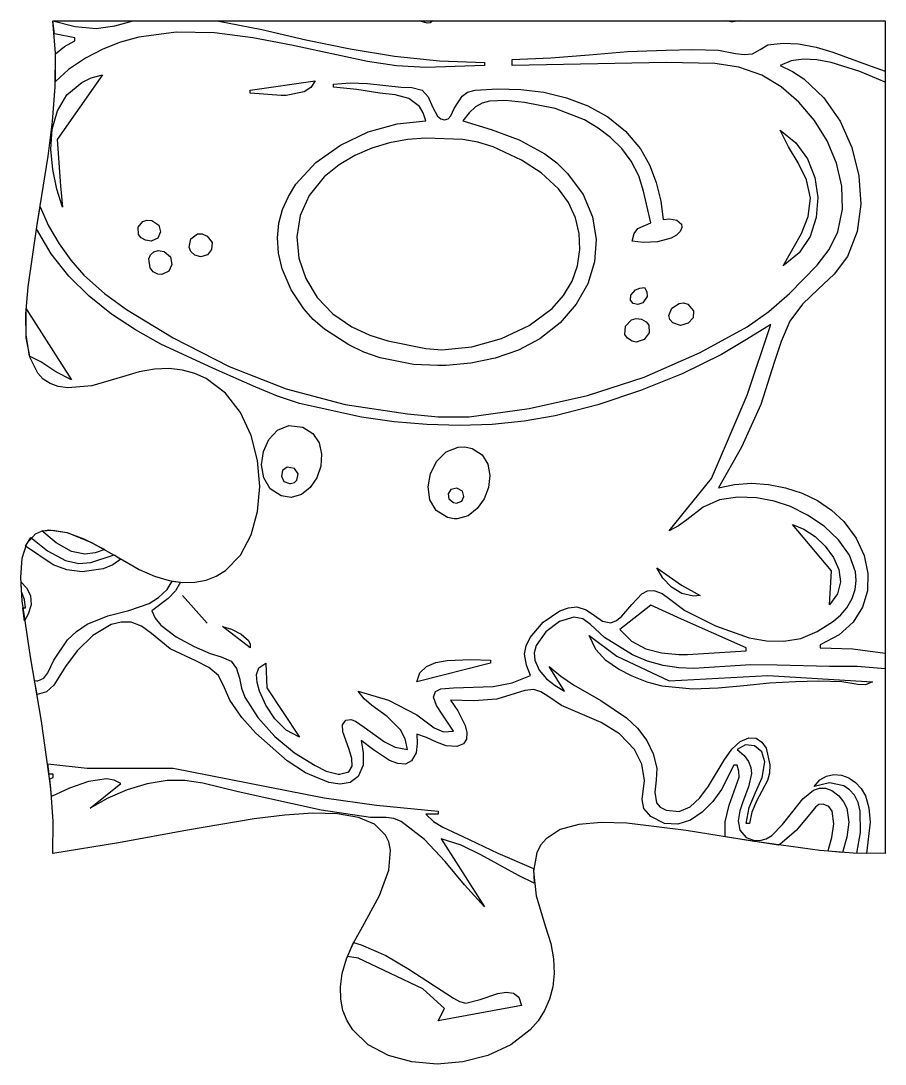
# Model space of a CAD drawing. Extents: x -47 to 700, y -217 to 268.
# Drawn here: x 227.2 to 299.9, y 177.4 to 265.1 of the extents above; entities that cross this region are included whole.
import ezdxf

# ---------------------------------------------------------------- set-up
doc = ezdxf.new("R2010")
doc.units = 0

msp = doc.modelspace()

# ---------------------------------------------------------------- linework, layer by layer
at = {"layer": 'Layer 1'}
for p, q in [((230.137828, 262.384121), (229.90674, 265.09)), ((229.90674, 265.09), (299.90394, 265.08999)), ((230.03351, 264.01039), (229.90794, 265.08423)), ((229.90794, 265.08423), (231.775117, 264.628811)), ((235.106589, 264.681166), (236.67187, 265.09042)), ((236.67187, 265.09042), (243.7257, 265.09042)), ((243.7257, 265.09042), (247.469401, 264.364653)), ((261.38045, 264.88889), (260.71951, 265.09042)), ((260.71951, 265.09042), (261.85226, 265.09042)), ((261.649227, 264.92046), (261.38045, 264.88889)), ((261.85226, 265.09042), (261.649227, 264.92046)), ((286.93286, 265.00636), (286.60575, 265.09056)), ((286.60575, 265.09056), (287.62792, 265.09056)), ((287.12095, 264.99636), (286.93286, 265.00636)), ((287.62792, 265.09056), (287.12095, 264.99646)), ((287.12095, 264.99646), (287.12095, 264.99636)), ((299.90394, 265.08999), (299.90694, 195.08999)), ((231.775117, 264.628811), (233.55888, 264.44499)), ((233.55888, 264.44499), (235.106589, 264.681166)), ((240.276461, 264.13892), (237.138842, 263.730045)), ((243.487854, 264.077399), (240.276461, 264.13892)), ((246.73744, 263.673155), (243.487854, 264.077399)), ((247.469401, 264.364653), (251.17744, 263.49466)), ((261.38045, 264.88889), (261.38045, 264.88889)), ((231.74555, 263.66777), (230.03351, 264.01039)), ((230.879039, 262.935899), (231.74555, 263.40888)), ((231.74555, 263.40888), (231.74555, 263.66777)), ((235.608817, 263.309312), (234.110578, 262.723103)), ((237.138842, 263.730045), (235.608817, 263.309312)), ((249.989639, 263.053863), (246.73744, 263.673155)), ((251.17744, 263.49466), (254.898397, 262.734633)), ((290.04242, 263.06304), (291.325633, 263.224458)), ((291.325633, 263.224458), (292.63346, 263.14934)), ((230.109384, 259.550625), (230.137828, 262.384121)), ((230.12655, 259.99306), (230.13945, 262.31282)), ((230.13945, 262.31282), (230.879039, 262.935899)), ((234.110578, 262.723103), (232.648573, 261.955459)), ((256.35955, 261.68082), (249.989639, 263.053863)), ((254.898397, 262.734633), (258.646617, 262.133103)), ((275.014608, 262.242415), (278.24651, 262.509581)), ((278.24651, 262.509581), (281.49201, 262.63102)), ((281.49201, 262.63102), (283.697384, 262.683453)), ((283.697384, 262.683453), (285.89693, 262.63102)), ((285.89693, 262.63102), (287.317354, 262.360155)), ((287.317354, 262.360155), (288.050246, 262.265181)), ((288.050246, 262.265181), (288.74689, 262.32872)), ((288.74689, 262.32872), (289.398701, 262.682114)), ((289.398701, 262.682114), (290.04242, 263.06304)), ((292.63346, 263.14934), (294.10015, 262.886555)), ((294.10015, 262.886555), (295.519919, 262.450441)), ((295.519919, 262.450441), (298.33338, 261.42179)), ((232.648573, 261.955459), (231.22725, 260.99042)), ((258.813746, 261.322545), (256.35955, 261.68082)), ((258.646617, 262.133103), (262.417124, 261.737444)), ((262.417124, 261.737444), (266.20494, 261.59503)), ((266.20494, 261.59503), (266.20494, 261.33562)), ((268.53731, 261.85381), (271.782731, 261.975249)), ((268.53731, 261.33549), (268.53731, 261.85381)), ((281.49201, 261.59491), (268.53731, 261.33549)), ((271.782731, 261.975249), (275.014608, 262.242415)), ((285.584026, 261.499797), (281.49201, 261.59491)), ((287.590954, 261.184147), (285.584026, 261.499797)), ((291.989382, 261.725468), (291.07903, 261.33601)), ((293.034244, 261.872544), (291.989382, 261.725468)), ((294.173896, 261.817628), (293.034244, 261.872544)), ((295.368619, 261.60111), (294.173896, 261.817628)), ((297.764395, 260.844824), (295.368619, 261.60111)), ((298.33338, 261.42179), (299.90381, 260.86834)), ((231.22725, 260.99042), (230.12654, 259.99306)), ((234.07772, 260.55888), (230.27743, 255.11787)), ((233.141602, 260.289587), (234.07772, 260.55888)), ((261.275232, 261.172873), (258.813746, 261.322545)), ((266.20494, 261.33562), (261.275232, 261.172873)), ((289.5241, 260.51487), (287.590954, 261.184147)), ((291.07903, 261.33601), (292.110515, 260.843451)), ((292.110515, 260.843451), (293.070621, 260.21662)), ((299.90381, 259.9268), (297.764395, 260.844824)), ((299.90381, 260.86834), (299.90381, 259.9268)), ((230.12654, 259.99306), (230.12655, 259.99306)), ((231.094474, 258.875996), (232.337376, 259.912007)), ((232.337376, 259.912007), (233.141602, 260.289587)), ((246.51419, 259.26339), (251.9552, 260.04061)), ((251.9552, 260.04061), (251.59717, 259.492952)), ((253.50975, 259.78173), (254.922951, 259.890195)), ((253.50975, 259.52283), (253.50975, 259.78173)), ((254.922951, 259.890195), (256.361675, 259.829651)), ((256.361675, 259.829651), (259.21018, 259.52283)), ((291.152212, 259.54627), (289.5241, 260.51487)), ((293.070621, 260.21662), (294.7604, 258.616787)), ((229.880867, 256.640723), (230.109384, 259.550625)), ((230.288767, 257.538874), (231.094474, 258.875996)), ((246.51419, 259.00398), (246.51419, 259.26339)), ((249.11455, 258.81794), (246.51419, 259.00398)), ((249.53106, 258.82879), (249.11455, 258.81789)), ((249.11455, 258.81789), (249.11455, 258.81794)), ((251.037145, 259.130241), (249.53106, 258.82879)), ((251.59717, 259.492952), (251.037145, 259.130241)), ((255.4594, 259.311355), (253.50975, 259.52283)), ((257.39633, 259.00451), (255.4594, 259.311355)), ((258.696967, 258.860529), (257.39633, 259.00451)), ((259.845957, 258.556744), (258.696967, 258.860529)), ((259.21018, 259.52283), (260.111426, 259.490178)), ((260.111426, 259.490178), (260.98061, 259.26341)), ((260.98061, 259.26341), (261.459342, 258.691332)), ((264.328276, 258.751601), (264.789987, 259.088808)), ((264.789987, 259.088808), (265.42841, 259.26341)), ((265.42841, 259.26341), (267.314184, 259.386077)), ((267.314184, 259.386077), (269.252775, 259.332777)), ((269.252775, 259.332777), (271.196681, 259.086063)), ((271.196681, 259.086063), (273.098406, 258.62849)), ((292.649732, 258.263296), (291.152212, 259.54627)), ((260.741782, 257.893805), (259.845957, 258.556744)), ((261.459342, 258.691332), (261.847055, 257.850588)), ((263.65796, 257.70898), (264.328276, 258.751601)), ((266.022599, 258.171836), (265.452342, 257.857282)), ((266.629519, 258.343178), (266.022599, 258.171836)), ((267.983364, 258.382399), (266.629519, 258.343178)), ((269.57391, 258.2273), (267.983364, 258.382399)), ((272.144582, 257.736039), (269.57391, 258.2273)), ((273.098406, 258.62849), (274.91045, 257.942614)), ((274.91045, 257.942614), (276.585315, 257.010988)), ((293.9635, 256.726324), (292.649732, 258.263296)), ((294.7604, 258.616787), (296.115777, 256.649795)), ((229.860006, 255.988665), (230.288767, 257.538874)), ((261.063032, 257.365355), (260.741782, 257.893805)), ((261.28292, 256.67236), (261.063032, 257.365355)), ((261.847055, 257.850588), (262.265728, 257.090194)), ((262.265728, 257.090194), (262.524793, 256.849197)), ((263.148796, 256.859667), (263.36615, 257.106313)), ((263.36615, 257.106313), (263.65796, 257.70898)), ((264.911243, 257.367971), (264.3918, 256.67236)), ((265.452342, 257.857282), (264.911243, 257.367971)), ((274.617525, 256.75589), (272.144582, 257.736039)), ((229.511734, 253.705625), (229.880867, 256.640723)), ((256.4296, 255.747051), (258.872621, 256.434865)), ((258.872621, 256.434865), (261.28292, 256.67236)), ((262.524793, 256.849197), (262.83734, 256.75917)), ((262.83734, 256.75917), (263.148796, 256.859667)), ((264.3918, 256.67236), (266.781837, 255.957064)), ((275.761573, 256.080542), (274.617525, 256.75589)), ((276.585315, 257.010988), (278.075501, 255.816169)), ((295.040355, 254.99573), (293.9635, 256.726324)), ((296.115777, 256.649795), (297.104165, 254.428929)), ((229.747943, 254.313396), (229.860006, 255.988665)), ((254.098631, 254.645926), (256.4296, 255.747051)), ((266.781837, 255.957064), (269.118801, 255.086973)), ((276.814258, 255.280644), (275.761573, 256.080542)), ((277.753271, 254.355418), (276.814258, 255.280644)), ((278.075501, 255.816169), (279.33351, 254.34071)), ((291.778339, 254.504663), (291.07893, 255.89512)), ((291.07893, 255.89512), (292.400134, 254.842978)), ((230.27743, 255.11787), (230.53685, 251.23128)), ((252.024487, 253.168495), (254.098631, 254.645926)), ((258.21008, 254.82718), (256.730624, 254.389187)), ((259.733543, 255.104497), (258.21008, 254.82718)), ((261.283388, 255.235689), (259.733543, 255.104497)), ((264.39173, 255.1179), (261.283388, 255.235689)), ((265.662404, 254.885656), (264.39173, 255.1179)), ((266.937106, 254.493909), (265.662404, 254.885656)), ((269.31494, 253.39087), (266.937106, 254.493909)), ((269.118801, 255.086973), (271.294585, 253.908477)), ((292.590336, 253.14604), (291.778339, 254.504663)), ((292.400134, 254.842978), (293.37634, 253.479782)), ((295.827136, 253.131891), (295.040355, 254.99573)), ((297.104165, 254.428929), (297.692976, 252.067472)), ((228.589456, 247.964687), (229.511734, 253.705625)), ((229.892328, 252.601091), (229.747943, 254.313396)), ((255.312797, 253.775966), (253.974225, 252.972968)), ((256.730624, 254.389187), (255.312797, 253.775966)), ((271.294585, 253.908477), (272.28825, 253.155575)), ((278.5563, 253.30409), (277.753271, 254.355418)), ((279.33351, 254.34071), (280.091567, 252.993136)), ((250.351941, 251.351766), (252.024487, 253.168495)), ((253.974225, 252.972968), (252.73253, 251.96564)), ((270.96691, 252.310738), (269.31494, 253.39087)), ((272.28825, 253.155575), (273.20108, 252.26797)), ((279.196534, 252.049128), (278.5563, 253.30409)), ((280.091567, 252.993136), (280.654106, 251.4878)), ((293.283543, 251.736979), (292.590336, 253.14604)), ((293.37634, 253.479782), (293.995926, 251.907788)), ((296.270683, 251.195184), (295.827136, 253.131891)), ((230.232913, 250.939778), (229.892328, 252.601091)), ((252.73253, 251.96564), (251.456364, 250.414462)), ((272.42379, 250.97241), (270.96691, 252.310738)), ((273.20108, 252.26797), (274.500299, 250.4824)), ((279.585915, 250.773313), (279.196534, 252.049128)), ((293.995926, 251.907788), (294.247271, 250.229252)), ((297.692976, 252.067472), (297.84962, 249.678711)), ((230.70945, 249.41748), (230.232913, 250.939778)), ((230.53685, 251.23128), (230.70945, 249.41748)), ((249.711509, 250.32773), (250.351941, 251.351766)), ((273.279476, 249.80891), (272.42379, 250.97241)), ((280.654106, 251.4878), (281.031255, 249.919089)), ((293.62658, 250.19521), (293.283543, 251.736979)), ((296.317834, 249.245985), (296.270683, 251.195184)), ((249.225766, 249.232746), (249.711509, 250.32773)), ((251.456364, 250.414462), (250.697288, 248.711335)), ((274.500299, 250.4824), (275.295907, 248.61258)), ((280.19703, 248.12249), (279.585915, 250.773313)), ((293.44474, 248.648138), (293.62658, 250.19521)), ((294.247271, 250.229252), (294.118755, 248.546432)), ((228.53041, 247.59892), (228.83944, 249.46443)), ((228.83944, 249.46443), (229.55346, 247.865607)), ((248.912809, 248.071442), (249.225766, 249.232746)), ((273.863977, 248.542735), (273.279476, 249.80891)), ((281.031255, 249.919089), (281.23314, 248.38139)), ((295.91543, 247.34467), (296.317834, 249.245985)), ((297.84962, 249.678711), (297.541511, 247.375928)), ((237.478993, 248.22159), (237.81612, 248.325371)), ((237.81612, 248.325371), (238.2232, 248.29453)), ((238.2232, 248.29453), (238.815948, 247.913914)), ((250.697288, 248.711335), (250.420713, 246.928658)), ((274.181398, 247.21176), (273.863977, 248.542735)), ((275.295907, 248.61258), (275.612471, 246.707419)), ((281.23314, 248.38139), (281.767002, 248.445186)), ((281.767002, 248.445186), (282.378351, 248.332965)), ((282.378351, 248.332965), (282.77341, 247.996651)), ((292.861349, 247.207329), (293.44474, 248.648138)), ((294.118755, 248.546432), (293.598757, 246.961582)), ((227.818218, 242.7375), (228.589456, 247.964687)), ((229.759665, 245.499023), (228.53041, 247.59892)), ((229.55346, 247.865607), (230.423804, 246.353611)), ((237.070285, 247.74459), (237.478993, 248.22159)), ((237.108457, 247.13238), (237.070285, 247.74459)), ((238.815948, 247.913914), (238.96899, 247.343816)), ((248.790735, 246.848442), (248.912809, 248.071442)), ((278.79788, 247.206256), (279.105094, 247.621968)), ((279.105094, 247.621968), (280.19703, 248.12249)), ((282.6584, 247.38817), (282.352199, 247.064216)), ((282.798025, 247.729436), (282.6584, 247.38817)), ((282.77341, 247.996651), (282.798025, 247.729436)), ((297.541511, 247.375928), (296.73606, 245.27241)), ((237.32993, 246.859587), (237.108457, 247.13238)), ((237.70489, 246.65381), (237.32993, 246.859587)), ((238.16274, 246.57631), (237.70489, 246.65381)), ((238.734012, 246.819516), (238.1627, 246.57629)), ((238.1627, 246.57629), (238.16274, 246.57631)), ((238.96899, 247.343816), (238.734012, 246.819516)), ((241.358457, 246.050146), (241.501872, 246.760884)), ((241.501872, 246.760884), (242.078694, 247.19136)), ((242.078694, 247.19136), (242.466532, 247.194452)), ((242.466532, 247.194452), (242.887, 246.99902)), ((242.887, 246.99902), (243.293738, 246.453214)), ((248.877639, 245.568373), (248.790735, 246.848442)), ((250.420713, 246.928658), (250.592047, 245.138833)), ((274.235845, 245.85386), (274.181398, 247.21176)), ((275.612471, 246.707419), (275.474557, 244.815829)), ((278.6421, 246.56754), (278.79788, 247.206256)), ((279.570369, 246.448372), (278.6421, 246.56754)), ((280.768656, 246.515994), (279.570369, 246.448372)), ((281.90774, 246.814546), (280.768656, 246.515994)), ((282.352199, 247.064216), (281.90774, 246.814546)), ((291.33783, 244.49478), (292.861349, 247.207329)), ((293.598757, 246.961582), (292.675656, 245.576959)), ((295.189483, 245.866926), (295.91543, 247.34467)), ((230.423804, 246.353611), (231.422838, 244.960162)), ((238.129936, 245.424317), (238.39482, 245.679354)), ((238.39482, 245.679354), (238.773475, 245.78995)), ((238.773475, 245.78995), (239.25936, 245.70405)), ((239.25936, 245.70405), (239.805865, 245.242994)), ((241.512377, 245.696727), (241.358457, 246.050146)), ((241.85037, 245.4017), (241.512377, 245.696727)), ((243.262079, 245.877108), (242.905938, 245.426068)), ((243.293738, 246.453214), (243.262079, 245.877108)), ((274.031424, 244.50691), (274.235845, 245.85386)), ((294.186335, 244.541995), (295.189483, 245.866926)), ((231.246163, 243.61826), (229.759665, 245.499023)), ((231.422838, 244.960162), (232.52293, 243.71698)), ((237.985365, 245.076894), (238.129936, 245.424317)), ((238.08333, 244.313107), (237.985365, 245.076894)), ((239.805865, 245.242994), (239.916964, 244.607171)), ((242.33923, 245.25546), (241.85037, 245.4017)), ((242.905938, 245.426068), (242.33923, 245.25546)), ((242.33923, 245.25546), (242.33923, 245.25546)), ((249.19162, 244.23586), (248.877639, 245.568373)), ((250.592047, 245.138833), (251.176703, 243.414258)), ((275.474557, 244.815829), (274.906731, 242.986718)), ((292.675656, 245.576959), (291.33783, 244.49482)), ((296.73606, 245.27241), (295.632362, 243.795323)), ((238.33895, 244.000853), (238.08333, 244.313107)), ((238.74105, 243.80443), (238.33895, 244.000853)), ((239.650428, 244.036098), (239.06403, 243.76929)), ((239.916964, 244.607171), (239.650428, 244.036098)), ((249.962964, 242.483798), (249.19162, 244.23586)), ((273.572241, 243.208785), (274.031424, 244.50691)), ((291.33783, 244.49482), (291.33783, 244.49478)), ((291.85574, 242.16256), (294.186335, 244.541995)), ((232.951291, 241.937392), (231.246163, 243.61826)), ((232.52293, 243.71698), (234.261083, 242.157564)), ((239.06403, 243.76873), (238.74105, 243.80443)), ((239.06403, 243.76929), (239.06403, 243.76873)), ((251.176703, 243.414258), (252.140088, 241.827334)), ((272.862401, 241.99736), (273.572241, 243.208785)), ((274.906731, 242.986718), (273.933559, 241.268998)), ((295.632362, 243.795323), (294.28588, 242.534363)), ((227.637884, 240.44459), (227.818218, 242.7375)), ((234.261083, 242.157564), (236.103791, 240.823549)), ((251.00547, 240.86759), (249.962964, 242.483798)), ((278.521779, 242.018319), (278.9014, 242.46545)), ((278.9014, 242.46545), (279.275481, 242.620668)), ((279.275481, 242.620668), (279.67861, 242.68146)), ((279.67861, 242.68146), (279.87102, 242.315808)), ((279.87102, 242.315808), (279.89462, 241.90424)), ((290.133969, 240.646202), (291.85574, 242.16256)), ((294.28588, 242.534363), (292.955388, 241.282173)), ((234.836435, 240.437176), (232.951291, 241.937392)), ((252.140088, 241.827334), (253.447614, 240.450461)), ((271.90601, 240.91051), (272.862401, 241.99736)), ((273.933559, 241.268998), (272.579607, 239.711579)), ((278.498004, 241.617959), (278.521779, 242.018319)), ((278.725409, 241.332062), (278.498004, 241.617959)), ((279.09933, 241.22832), (278.725409, 241.332062)), ((279.534044, 241.39015), (279.09933, 241.22883)), ((279.89462, 241.90424), (279.534044, 241.39015)), ((281.967499, 240.93985), (282.575471, 241.339689)), ((282.575471, 241.339689), (282.939956, 241.374173)), ((282.939956, 241.374173), (283.30579, 241.25622)), ((283.30579, 241.25622), (283.800468, 240.713437)), ((292.955388, 241.282173), (291.89966, 239.8314)), ((227.673686, 238.43375), (227.637884, 240.44459)), ((227.657754, 238.700176), (227.66326, 240.87227)), ((227.66326, 240.87227), (231.4868, 234.90829)), ((236.862982, 239.098372), (234.836435, 240.437176)), ((236.103791, 240.823549), (240.03668, 238.44857)), ((251.806815, 239.98434), (251.00547, 240.86759)), ((253.447614, 240.450461), (255.06469, 239.35604)), ((269.971448, 239.478248), (271.90601, 240.91051)), ((279.09933, 241.22883), (279.09933, 241.22832)), ((281.715767, 240.309589), (281.967499, 240.93985)), ((283.800468, 240.713437), (283.753546, 240.131906)), ((288.296979, 239.363871), (290.133969, 240.646202)), ((252.755419, 239.181483), (251.806815, 239.98434)), ((267.649982, 238.373913), (269.971448, 239.478248)), ((272.579607, 239.711579), (270.86944, 238.36337)), ((278.063499, 239.432674), (278.583828, 239.961583)), ((278.583828, 239.961583), (278.972836, 240.062879)), ((278.972836, 240.062879), (279.41972, 240.00408)), ((279.41972, 240.00408), (279.815635, 239.797611)), ((279.815635, 239.797611), (280.037612, 239.516874)), ((280.037612, 239.516874), (280.048135, 238.861397)), ((281.796583, 239.987076), (281.715767, 240.309589)), ((282.05417, 239.70179), (281.796583, 239.987076)), ((282.69084, 239.48682), (282.05417, 239.70179)), ((283.329009, 239.670182), (282.69084, 239.48682)), ((282.69084, 239.48682), (282.69084, 239.48682)), ((283.753546, 240.131906), (283.329009, 239.670182)), ((290.30184, 239.57149), (288.243047, 238.292025)), ((288.3154, 233.61268), (290.30184, 239.57149)), ((291.89966, 239.8314), (291.165327, 238.135467)), ((227.94852, 236.88956), (227.657754, 238.700176)), ((238.992319, 237.901739), (236.862982, 239.098372)), ((254.80524, 237.84504), (252.755419, 239.181483)), ((255.06469, 239.35604), (256.578984, 238.667371)), ((256.578984, 238.667371), (258.092486, 238.175194)), ((278.02685, 238.725285), (278.063499, 239.432674)), ((278.242443, 238.40089), (278.02685, 238.725285)), ((280.048135, 238.861397), (279.628053, 238.29525)), ((284.34197, 237.19645), (288.296979, 239.363871)), ((227.98508, 236.756191), (227.673686, 238.43375)), ((243.40491, 235.85802), (238.992319, 237.901739)), ((240.03668, 238.44857), (244.731699, 236.01574)), ((256.063215, 237.237828), (254.80524, 237.84504)), ((258.092486, 238.175194), (261.28292, 237.54271)), ((265.13871, 237.669323), (267.649982, 238.373913)), ((270.86944, 238.36337), (269.075947, 237.40606)), ((278.642, 238.14735), (278.242443, 238.40089)), ((278.95413, 238.07605), (278.642, 238.14735)), ((279.628053, 238.29525), (278.95413, 238.07603)), ((278.95413, 238.07603), (278.95413, 238.07605)), ((288.243047, 238.292025), (286.15637, 237.02384)), ((291.165327, 238.135467), (290.57917, 236.366039)), ((228.89575, 236.41983), (227.94852, 236.88956)), ((257.441921, 236.756044), (256.063215, 237.237828)), ((261.28292, 237.54271), (262.63477, 237.43626)), ((262.63473, 237.4363), (265.13871, 237.669323)), ((262.63477, 237.43626), (262.63473, 237.4363)), ((269.075947, 237.40606), (267.119682, 236.72731)), ((279.651422, 235.138542), (284.34197, 237.19645)), ((286.15637, 237.02384), (282.83851, 235.419998)), ((228.631527, 235.463125), (227.98508, 236.756191)), ((230.165576, 235.59089), (228.89575, 236.41983)), ((244.731699, 236.01574), (249.527678, 234.152591)), ((260.24625, 236.2038), (257.441921, 236.756044)), ((262.2823, 236.1077), (260.24625, 236.2038)), ((262.28237, 236.10771), (262.2823, 236.1077)), ((262.97535, 236.12061), (262.28237, 236.10771)), ((265.064775, 236.3059), (262.97535, 236.12061)), ((267.119682, 236.72731), (265.064775, 236.3059)), ((290.57917, 236.366039), (289.43832, 232.83545)), ((229.098976, 234.97678), (228.631527, 235.463125)), ((231.4868, 234.90829), (230.165576, 235.59089)), ((235.757, 235.16), (233.175762, 234.402988)), ((237.155633, 235.588883), (235.757, 235.16)), ((238.464031, 235.818057), (237.155633, 235.588883)), ((239.682195, 235.86162), (238.464031, 235.818057)), ((240.810125, 235.733672), (239.682195, 235.86162)), ((241.84782, 235.448312), (240.810125, 235.733672)), ((242.795281, 235.019639), (241.84782, 235.448312)), ((246.980541, 234.278991), (243.40491, 235.85802)), ((274.865301, 233.584308), (279.651422, 235.138542)), ((282.83851, 235.419998), (279.339481, 234.005836)), ((229.672484, 234.605762), (229.098976, 234.97678)), ((230.359485, 234.356472), (229.672484, 234.605762)), ((231.16741, 234.235312), (230.359485, 234.356472)), ((233.175762, 234.402988), (231.16741, 234.235312)), ((244.4195, 233.78875), (242.795281, 235.019639)), ((248.791389, 233.537681), (246.980541, 234.278991)), ((245.682781, 232.153799), (244.4195, 233.78875)), ((250.65977, 232.92176), (248.791389, 233.537681)), ((249.527678, 234.152591), (254.500982, 232.839726)), ((269.959415, 232.486744), (274.865301, 233.584308)), ((279.339481, 234.005836), (275.751047, 232.816001)), ((285.29285, 226.61673), (288.3154, 233.61268)), ((255.876518, 231.764667), (250.65977, 232.92176)), ((254.500982, 232.839726), (259.72798, 232.05775)), ((264.90957, 231.79885), (269.959415, 232.486744)), ((275.751047, 232.816001), (272.16497, 231.88514)), ((289.43832, 232.83545), (287.836386, 229.249373)), ((246.585125, 230.227578), (245.682781, 232.153799)), ((258.599049, 231.379619), (255.876518, 231.764667)), ((259.72798, 232.05775), (262.30568, 231.802533)), ((262.30568, 231.802533), (264.90957, 231.79885)), ((272.16497, 231.88514), (269.557041, 231.418622)), ((248.806301, 230.666554), (249.762432, 231.061375)), ((249.762432, 231.061375), (250.9192, 230.9354)), ((250.9192, 230.9354), (251.785089, 230.406413)), ((261.358074, 231.140097), (258.599049, 231.379619)), ((264.123886, 231.058495), (261.358074, 231.140097)), ((266.866777, 231.147205), (264.123886, 231.058495)), ((269.557041, 231.418622), (266.866777, 231.147205)), ((247.126531, 228.122881), (246.585125, 230.227578)), ((247.626125, 228.870831), (248.083351, 229.890014)), ((248.083351, 229.890014), (248.806301, 230.666554)), ((251.785089, 230.406413), (252.305067, 229.615481)), ((252.305067, 229.615481), (252.510851, 228.663503)), ((262.979322, 228.855806), (263.984565, 229.25334)), ((263.984565, 229.25334), (264.557239, 229.262525)), ((264.557239, 229.262525), (265.16955, 229.12157)), ((265.16955, 229.12157), (266.012838, 228.596272)), ((287.836386, 229.249373), (285.89693, 225.84001)), ((247.307, 225.9525), (247.126531, 228.122881)), ((247.467169, 227.748081), (247.626125, 228.870831)), ((252.510851, 228.663503), (252.434152, 227.651383)), ((262.196222, 228.071481), (262.979322, 228.855806)), ((266.012838, 228.596272), (266.501435, 227.813075)), ((247.639026, 226.66084), (247.467169, 227.748081)), ((249.207943, 227.270502), (249.128106, 226.8011)), ((249.6237, 227.5665), (249.207943, 227.270502)), ((250.23431, 227.465201), (249.6237, 227.5665)), ((250.525174, 227.006637), (250.23431, 227.465201)), ((252.434152, 227.651383), (252.106687, 226.68002)), ((261.677662, 227.042876), (262.196222, 228.071481)), ((266.501435, 227.813075), (266.669905, 226.870762)), ((248.174242, 225.748184), (247.639026, 226.66084)), ((249.128106, 226.8011), (249.341799, 226.367908)), ((249.341799, 226.367908), (249.80663, 226.18054)), ((250.216989, 226.287383), (250.430025, 226.482678)), ((250.430025, 226.482678), (250.525174, 227.006637)), ((252.106687, 226.68002), (251.560169, 225.850316)), ((261.466044, 225.912502), (261.677662, 227.042876)), ((266.669905, 226.870762), (266.55281, 225.86812)), ((281.75146, 222.21234), (285.29285, 226.61673)), ((247.126531, 223.829229), (247.307, 225.9525)), ((249.10536, 225.14919), (248.174242, 225.748184)), ((249.8066, 226.18119), (249.8826, 226.18519)), ((249.8066, 226.18066), (249.8066, 226.18119)), ((249.80663, 226.18054), (249.8066, 226.18066)), ((249.8826, 226.18519), (250.216989, 226.287383)), ((251.560169, 225.850316), (250.826312, 225.263172)), ((261.603764, 224.82287), (261.466044, 225.912502)), ((263.38664, 225.700154), (263.159099, 225.332355)), ((263.87163, 225.79722), (263.38664, 225.700154)), ((264.347141, 225.534962), (263.87163, 225.79722)), ((264.477854, 225.108647), (264.347141, 225.534962)), ((266.55281, 225.86812), (266.184712, 224.903932)), ((285.89693, 225.84001), (287.244173, 226.120503)), ((287.244173, 226.120503), (288.657597, 226.211054)), ((288.657597, 226.211054), (290.099816, 226.115672)), ((290.099816, 226.115672), (291.53344, 225.838365)), ((291.53344, 225.838365), (292.921082, 225.383141)), ((249.93683, 225.01949), (249.10536, 225.14919)), ((250.826312, 225.263172), (249.93683, 225.01949)), ((249.93683, 225.01949), (249.93683, 225.01949)), ((262.133223, 223.916493), (261.603764, 224.82287)), ((263.159099, 225.332355), (263.222968, 224.894551)), ((263.222968, 224.894551), (263.61221, 224.58747)), ((263.61221, 224.58747), (263.86233, 224.54507)), ((263.86463, 224.5451), (264.303705, 224.713589)), ((264.303705, 224.713589), (264.477854, 225.108647)), ((266.184712, 224.903932), (265.600175, 224.076983)), ((285.982929, 224.819264), (284.60141, 224.19827)), ((287.516431, 225.053675), (285.982929, 224.819264)), ((289.082253, 224.989961), (287.516431, 225.053675)), ((290.56073, 224.71658), (289.082253, 224.989961)), ((291.936966, 224.252276), (290.56073, 224.71658)), ((292.921082, 225.383141), (294.225353, 224.754008)), ((294.225353, 224.754008), (295.408865, 223.954975)), ((246.585125, 221.865859), (247.126531, 223.829229)), ((263.09682, 223.33588), (262.133223, 223.916493)), ((263.86233, 224.54507), (263.86263, 224.5451)), ((263.86263, 224.5451), (263.86463, 224.5451)), ((265.600175, 224.076983), (264.83376, 223.486057)), ((284.60141, 224.19827), (283.229044, 223.123754)), ((293.380355, 223.532888), (291.936966, 224.252276)), ((295.408865, 223.954975), (296.43423, 222.99005)), ((263.66423, 223.23046), (263.09682, 223.33588)), ((263.92003, 223.22993), (263.66423, 223.23046)), ((264.83376, 223.486057), (263.92003, 223.22994)), ((263.92003, 223.22994), (263.92003, 223.22993)), ((283.229044, 223.123754), (282.538192, 222.61905)), ((294.770223, 222.591896), (293.380355, 223.532888)), ((296.43423, 222.99005), (297.461537, 221.593627)), ((227.721233, 221.15624), (228.447313, 221.96625)), ((228.447313, 221.96625), (228.952059, 222.190372)), ((228.952059, 222.190372), (229.560228, 222.28501)), ((228.9862, 222.19847), (229.91171, 222.28055)), ((230.18911, 221.199945), (228.9862, 222.19847)), ((229.560228, 222.28501), (231.11368, 222.059141)), ((229.91171, 222.28055), (231.07548, 222.0698)), ((231.07548, 222.0698), (232.5095, 221.5396)), ((231.11368, 222.059141), (233.16137, 221.235264)), ((282.538192, 222.61905), (281.75146, 222.21234)), ((295.39763, 218.84467), (292.11513, 222.73074)), ((292.11513, 222.73074), (293.073277, 222.345458)), ((293.073277, 222.345458), (294.013743, 221.721792)), ((295.985897, 221.46278), (294.770223, 222.591896)), ((227.328289, 219.908359), (227.721233, 221.15624)), ((227.61781, 220.93498), (228.06171, 221.6414)), ((228.06171, 221.6414), (229.442367, 220.54338)), ((231.48682, 220.48591), (230.18911, 221.199945)), ((232.5095, 221.5396), (234.27787, 220.64353)), ((233.16137, 221.235264), (235.757, 219.76)), ((245.682781, 220.175186), (246.585125, 221.865859)), ((294.013743, 221.721792), (294.864014, 220.913678)), ((296.906705, 220.179022), (295.985897, 221.46278)), ((297.461537, 221.593627), (298.141272, 220.124133)), ((229.93188, 219.36298), (227.61781, 220.93498)), ((229.442367, 220.54338), (230.96851, 219.7087)), ((232.59373, 220.26319), (231.48682, 220.48591)), ((233.466197, 220.363383), (232.59373, 220.26319)), ((232.59373, 220.26319), (232.59373, 220.26319)), ((233.107566, 219.557326), (235.06387, 220.18722)), ((234.27787, 220.64353), (233.466197, 220.363383)), ((235.06387, 220.18722), (235.63386, 219.83582)), ((294.864014, 220.913678), (295.551579, 219.975055)), ((297.411972, 218.774102), (296.906705, 220.179022)), ((227.214778, 218.275986), (227.328289, 219.908359)), ((231.081022, 218.919495), (229.93188, 219.36298)), ((230.96851, 219.7087), (232.09276, 219.455696)), ((232.09276, 219.455696), (233.107566, 219.557326)), ((234.940713, 219.364347), (234.141124, 219.029578)), ((235.63386, 219.83582), (234.940713, 219.364347)), ((235.757, 219.76), (237.155633, 218.966019)), ((244.4195, 218.87), (245.682781, 220.175186)), ((295.551579, 219.975055), (296.003924, 218.959859)), ((298.141272, 220.124133), (298.464981, 218.632517)), ((232.37772, 218.76716), (231.081022, 218.919495)), ((234.141124, 219.029578), (232.37772, 218.76716)), ((232.37772, 218.76716), (232.37772, 218.76716)), ((237.155633, 218.966019), (238.464031, 218.395303)), ((243.652508, 218.397213), (244.4195, 218.87)), ((281.207764, 218.237443), (280.71536, 219.10357)), ((280.71536, 219.10357), (282.78811, 217.63544)), ((295.22452, 215.9942), (295.39763, 218.84467)), ((296.003924, 218.959859), (296.148538, 217.922026)), ((297.471067, 218.036669), (297.411972, 218.774102)), ((298.464981, 218.632517), (298.424211, 217.16973)), ((227.327, 216.3125), (227.214778, 218.275986)), ((227.26686, 217.0701), (227.22756, 217.89693)), ((227.22756, 217.89693), (227.69891, 217.428405)), ((238.464031, 218.395303), (239.682195, 218.033751)), ((239.51889, 217.29014), (239.93696, 217.98674)), ((239.682195, 218.033751), (240.810125, 217.867266)), ((239.93696, 217.98674), (240.65526, 217.88442)), ((240.65526, 217.88442), (240.207523, 217.165274)), ((240.810125, 217.867266), (241.84782, 217.881747)), ((241.84782, 217.881747), (242.795281, 218.063096)), ((242.795281, 218.063096), (243.652508, 218.397213)), ((281.934284, 217.48122), (281.207764, 218.237443)), ((282.78811, 217.63544), (284.34253, 216.77193)), ((296.148538, 217.922026), (295.912907, 216.915494)), ((297.381024, 217.281501), (297.471067, 218.036669)), ((227.514279, 216.440148), (227.26686, 217.0701)), ((227.69891, 217.428405), (228.03268, 216.77193)), ((228.03268, 216.77193), (228.077281, 215.976535)), ((238.797671, 216.606949), (239.51889, 217.29014)), ((240.207523, 217.165274), (239.593428, 216.527693)), ((242.88712, 214.44029), (240.81438, 216.77193)), ((240.81438, 216.77193), (242.88712, 214.44029)), ((278.601853, 216.02339), (279.452898, 216.921592)), ((279.452898, 216.921592), (279.927182, 217.172237)), ((279.927182, 217.172237), (280.45593, 217.20283)), ((280.45593, 217.20283), (281.13933, 216.930683)), ((281.13933, 216.930683), (281.795749, 216.46288)), ((282.818481, 216.939309), (281.934284, 217.48122)), ((283.78392, 216.71612), (282.818481, 216.939309)), ((284.34253, 216.77193), (283.78392, 216.71613)), ((283.78392, 216.71613), (283.78392, 216.71612)), ((295.912907, 216.915494), (295.22452, 215.9942)), ((297.12676, 216.512783), (297.381024, 217.281501)), ((298.424211, 217.16973), (298.010508, 215.78672)), ((228.013836, 211.605703), (227.327, 216.3125)), ((227.60017, 215.7353), (227.514279, 216.440148)), ((228.077281, 215.976535), (227.81616, 215.2175)), ((236.304756, 215.503129), (238.011402, 216.11504)), ((238.011402, 216.11504), (238.797671, 216.606949)), ((239.593428, 216.527693), (238.22336, 215.47578)), ((273.266758, 215.74068), (273.97883, 215.82152)), ((273.97883, 215.82152), (274.751746, 215.578513)), ((280.19695, 215.95182), (277.60591, 213.92197)), ((277.771053, 215.034716), (278.601853, 216.02339)), ((282.78802, 214.78549), (280.19695, 215.95182)), ((281.795749, 216.46288), (283.047, 215.51869)), ((295.22452, 215.9942), (295.22452, 215.9942)), ((296.69319, 215.7347), (297.12676, 216.512783)), ((227.53092, 214.64958), (227.39243, 215.7353)), ((227.39243, 215.7353), (227.60017, 215.7353)), ((227.81616, 215.2175), (227.5309, 214.64958)), ((232.78235, 214.35337), (234.521042, 215.050531)), ((234.521042, 215.050531), (236.304756, 215.503129)), ((238.22336, 215.47578), (238.515089, 214.861948)), ((271.134456, 214.541785), (272.5326, 215.480152)), ((273.71932, 214.958), (272.517992, 214.58703)), ((272.5326, 215.480152), (273.266758, 215.74068)), ((274.489575, 214.801541), (273.71932, 214.958)), ((274.751746, 215.578513), (275.45142, 215.084605)), ((275.45142, 215.084605), (276.127282, 214.624289)), ((277.322077, 214.67098), (277.771053, 215.034716)), ((283.047, 215.51869), (285.636371, 214.224985)), ((295.553862, 214.61241), (296.184443, 215.139522)), ((296.184443, 215.139522), (296.69319, 215.7347)), ((298.010508, 215.78672), (297.215417, 214.534438)), ((227.5309, 214.64958), (227.53092, 214.64958)), ((231.904968, 213.75837), (232.78235, 214.35337)), ((234.81872, 214.325199), (233.270534, 213.415791)), ((235.647695, 214.535151), (234.81872, 214.325199)), ((236.49634, 214.52607), (235.647695, 214.535151)), ((237.354671, 214.187673), (236.49634, 214.52607)), ((238.207914, 213.56856), (237.354671, 214.187673)), ((238.515089, 214.861948), (238.984644, 214.290728)), ((238.984644, 214.290728), (240.286501, 213.285645)), ((246.51429, 212.36703), (244.18265, 214.18087)), ((244.18265, 214.18087), (244.940587, 213.944602)), ((270.05727, 213.249936), (271.134456, 214.541785)), ((272.517992, 214.58703), (271.358274, 213.728391)), ((275.13754, 214.349481), (274.489575, 214.801541)), ((276.31039, 213.23046), (275.13754, 214.349481)), ((276.127282, 214.624289), (276.82876, 214.48206)), ((276.82876, 214.48206), (277.322077, 214.67098)), ((288.22901, 212.36703), (282.78802, 214.78549)), ((285.636371, 214.224985), (288.479761, 213.221654)), ((294.1879, 213.74878), (295.553862, 214.61241)), ((297.215417, 214.534438), (296.030486, 213.463831)), ((231.147038, 213.049101), (231.904968, 213.75837)), ((233.270534, 213.415791), (231.953293, 212.133028)), ((239.77779, 212.28021), (238.207914, 213.56856)), ((240.286501, 213.285645), (241.787463, 212.479559)), ((244.940587, 213.944602), (245.748497, 213.536484)), ((245.748497, 213.536484), (246.356395, 212.997099)), ((269.724307, 212.547554), (270.05727, 213.249936)), ((271.358274, 213.728391), (270.558718, 212.577636)), ((275.562176, 212.220708), (275.01488, 213.40366)), ((275.01488, 213.40366), (277.34702, 211.67612)), ((278.644886, 211.785389), (276.31039, 213.23046)), ((277.60591, 213.92197), (278.579831, 212.92777)), ((288.479761, 213.221654), (289.938846, 212.958774)), ((291.391995, 212.924363), (292.816062, 213.170379)), ((292.816062, 213.170379), (294.1879, 213.74878)), ((296.030486, 213.463831), (294.44726, 212.62585)), ((229.97581, 211.33081), (231.147038, 213.049101)), ((241.787463, 212.479559), (243.14606, 211.8915)), ((246.356395, 212.997099), (246.507217, 212.690863)), ((246.507217, 212.690863), (246.51429, 212.36703)), ((246.51429, 212.36703), (246.51429, 212.36703)), ((269.57391, 211.84812), (269.724307, 212.547554)), ((270.558718, 212.577636), (270.39355, 211.953826)), ((278.579831, 212.92777), (279.766004, 212.29218)), ((279.766004, 212.29218), (281.108872, 211.94555)), ((288.22901, 212.10813), (288.22901, 212.36703)), ((289.938846, 212.958774), (291.391995, 212.924363)), ((294.44726, 212.62585), (294.44726, 212.36695)), ((294.44726, 212.36695), (297.187905, 212.287248)), ((297.187905, 212.287248), (299.90635, 211.91323)), ((228.959188, 206.215), (228.013836, 211.605703)), ((231.953293, 212.133028), (230.96851, 210.81209)), ((241.925941, 211.274941), (239.77779, 212.28021)), ((243.14606, 211.8915), (244.063136, 211.628173)), ((244.063136, 211.628173), (244.9165, 211.24348)), ((269.73539, 210.914324), (269.57391, 211.84812)), ((270.39355, 211.953826), (270.43788, 211.33032)), ((276.422951, 211.308964), (275.562176, 212.220708)), ((277.34702, 211.67612), (281.75141, 209.60337)), ((279.908532, 211.264215), (278.644886, 211.785389)), ((281.108872, 211.94555), (282.55288, 211.81823)), ((282.55288, 211.81823), (283.29549, 211.81523)), ((283.29549, 211.81513), (288.22901, 212.10813)), ((283.29549, 211.81523), (283.29549, 211.81513)), ((299.90635, 211.91323), (299.90635, 210.59393)), ((229.489205, 210.27792), (229.97581, 211.33081)), ((230.96851, 210.81209), (229.99558, 209.243606)), ((243.019074, 210.72482), (241.925941, 211.274941)), ((243.83749, 210.03487), (243.019074, 210.72482)), ((244.9165, 211.24348), (245.352855, 210.625901)), ((245.352855, 210.625901), (245.593896, 209.822789)), ((247.024442, 210.128363), (247.228829, 210.692764)), ((247.228829, 210.692764), (247.80984, 211.0715)), ((247.80984, 211.0715), (247.89614, 208.99876)), ((266.72391, 211.0715), (260.50569, 209.51707)), ((260.775795, 210.279607), (261.34229, 210.806424)), ((261.34229, 210.806424), (262.129432, 211.138837)), ((262.129432, 211.138837), (263.06148, 211.318164)), ((263.06148, 211.318164), (265.05733, 211.382819)), ((265.05733, 211.382819), (266.72391, 211.33092)), ((266.72391, 211.33092), (266.72391, 211.0715)), ((270.09223, 210.03479), (269.73539, 210.914324)), ((270.43788, 211.33032), (270.815752, 210.482484)), ((272.94211, 208.73978), (271.64658, 210.81252)), ((271.64658, 210.81252), (272.62333, 209.989033)), ((277.48661, 210.591648), (276.422951, 211.308964)), ((278.64256, 209.99198), (277.48661, 210.591648)), ((281.23307, 210.89882), (279.908532, 211.264215)), ((282.556775, 210.70013), (281.23307, 210.89882)), ((283.826269, 210.646818), (282.556775, 210.70013)), ((286.4152, 210.81252), (283.826269, 210.646818)), ((288.622865, 210.932877), (286.4152, 210.81252)), ((290.835581, 210.919504), (288.622865, 210.932877)), ((295.22447, 210.81252), (290.835581, 210.919504)), ((297.542453, 210.81742), (295.22447, 210.81252)), ((299.90635, 210.59393), (297.542453, 210.81742)), ((228.63687, 209.60378), (229.133944, 209.82486)), ((229.133944, 209.82486), (229.489205, 210.27792)), ((244.338217, 209.019376), (243.83749, 210.03487)), ((245.593896, 209.822789), (245.776972, 208.974382)), ((247.083174, 209.452619), (247.024442, 210.128363)), ((260.50569, 209.51707), (260.775795, 210.279607)), ((268.536563, 209.44439), (270.09223, 210.03479)), ((270.815752, 210.482484), (271.411134, 209.77468)), ((271.411134, 209.77468), (272.145946, 209.197061)), ((272.62333, 209.989033), (273.70189, 209.264435)), ((279.897956, 209.4808), (278.64256, 209.99198)), ((281.75141, 209.60337), (290.04239, 210.03539)), ((290.04239, 210.03539), (298.85167, 209.51707)), ((228.57382, 208.43755), (228.36505, 209.62508)), ((228.36505, 209.62508), (228.56504, 209.59978)), ((228.56504, 209.59978), (228.56557, 209.59978)), ((228.56557, 209.59978), (228.63687, 209.60378)), ((229.99558, 209.243606), (229.382409, 208.664497)), ((244.7873, 207.96213), (244.338217, 209.019376)), ((245.776972, 208.974382), (246.03943, 208.22092)), ((247.29152, 208.73986), (247.083174, 209.452619)), ((247.89614, 208.99876), (250.65979, 204.85328)), ((262.097627, 208.714272), (262.545834, 208.940118)), ((262.545834, 208.940118), (263.61459, 208.99816)), ((263.61459, 208.99816), (266.927428, 209.135651)), ((266.927428, 209.135651), (268.536563, 209.44439)), ((269.612442, 208.787111), (268.801036, 208.544435)), ((270.35112, 208.86905), (269.612442, 208.787111)), ((270.952396, 208.6873), (270.35112, 208.86905)), ((272.145946, 209.197061), (272.94211, 208.73978)), ((273.70189, 209.264435), (275.988761, 207.940499)), ((281.161524, 209.145319), (279.897956, 209.4808)), ((283.71099, 208.89127), (281.161524, 209.145319)), ((285.855697, 208.974876), (283.71099, 208.89127)), ((283.71099, 208.89127), (283.71099, 208.89127)), ((288.016125, 209.19157), (285.855697, 208.974876)), ((290.189873, 209.414564), (288.016125, 209.19157)), ((292.37454, 209.51707), (290.189873, 209.414564)), ((294.320393, 209.563274), (292.37454, 209.51707)), ((296.26113, 209.51707), (294.320393, 209.563274)), ((297.61496, 209.280377), (296.26113, 209.51707)), ((298.258764, 209.275513), (297.61496, 209.280377)), ((298.85167, 209.51707), (298.258764, 209.275513)), ((229.382409, 208.664497), (228.57382, 208.43755)), ((245.787055, 206.523897), (244.7873, 207.96213)), ((246.03943, 208.22092), (247.150735, 206.518841)), ((247.816855, 207.555143), (247.29152, 208.73986)), ((256.095436, 208.092905), (255.58253, 208.73926)), ((255.58253, 208.73926), (258.142775, 207.984773)), ((256.70489, 207.550212), (256.095436, 208.092905)), ((258.142775, 207.984773), (260.50574, 206.75282)), ((261.93046, 208.22095), (262.097627, 208.714272)), ((262.16262, 207.525037), (261.93046, 208.22095)), ((265.307172, 207.914676), (263.35569, 207.96213)), ((263.35569, 207.96213), (263.963363, 207.088777)), ((267.24226, 208.04843), (265.307172, 207.914676)), ((268.801036, 208.544435), (267.24226, 208.04843)), ((271.542465, 208.306531), (270.952396, 208.6873)), ((272.68329, 207.53063), (271.542465, 208.306531)), ((275.988761, 207.940499), (278.155837, 206.497888)), ((248.576636, 206.398549), (247.816855, 207.555143)), ((258.023363, 206.586175), (256.70489, 207.550212)), ((262.660805, 206.786449), (262.16262, 207.525037)), ((263.963363, 207.088777), (264.574511, 205.854609)), ((276.01943, 206.086301), (272.68329, 207.53063)), ((229.733445, 200.567422), (228.959188, 206.215)), ((246.966771, 205.191809), (245.787055, 206.523897)), ((247.150735, 206.518841), (248.589348, 204.921098)), ((249.535927, 205.440965), (248.576636, 206.398549)), ((254.25518, 205.905111), (254.54641, 206.27791)), ((254.54641, 206.27791), (254.955721, 206.336193)), ((254.955721, 206.336193), (255.371276, 206.195314)), ((255.371276, 206.195314), (256.10084, 205.71671)), ((259.157788, 205.467878), (258.023363, 206.586175)), ((260.50574, 206.75282), (261.98164, 205.653909)), ((263.61459, 205.37099), (262.660805, 206.786449)), ((278.155837, 206.497888), (279.084652, 205.624947)), ((250.65979, 204.85328), (249.535927, 205.440965)), ((254.291292, 205.320353), (254.25518, 205.905111)), ((254.820254, 203.828004), (254.291292, 205.320353)), ((256.10084, 205.71671), (257.793904, 204.470809)), ((259.537185, 204.73236), (259.157788, 205.467878)), ((261.98164, 205.653909), (262.760983, 205.318131)), ((262.760983, 205.318131), (263.61459, 205.37099)), ((264.574511, 205.854609), (264.730355, 205.240635)), ((277.557496, 205.129516), (276.01943, 206.086301)), ((279.084652, 205.624947), (279.85176, 204.59378)), ((249.6237, 202.86683), (246.966771, 205.191809)), ((248.589348, 204.921098), (250.231979, 203.537438)), ((256.87015, 203.797614), (255.84193, 204.59386)), ((255.84193, 204.59386), (256.011368, 203.558337)), ((257.793904, 204.470809), (258.683211, 204.01358)), ((259.72801, 203.81605), (259.537185, 204.73236)), ((261.338592, 204.82495), (260.50573, 205.11217)), ((260.50573, 205.11217), (260.539037, 204.327501)), ((262.160641, 204.438126), (261.338592, 204.82495)), ((262.997303, 204.129169), (262.160641, 204.438126)), ((264.705826, 204.702556), (264.440513, 204.295739)), ((264.730355, 205.240635), (264.705826, 204.702556)), ((278.81572, 203.81665), (277.557496, 205.129516)), ((279.85176, 204.59378), (280.409051, 203.474325)), ((287.014988, 203.855065), (287.71073, 204.50748)), ((287.71073, 204.50748), (288.440013, 204.817532)), ((288.440013, 204.817532), (289.049454, 204.775329)), ((289.049454, 204.775329), (289.535659, 204.454099)), ((289.535659, 204.454099), (289.895239, 203.92707)), ((250.231979, 203.537438), (251.95534, 202.47761)), ((255.050458, 203.076937), (254.820254, 203.828004)), ((256.011368, 203.558337), (256.01504, 202.52112)), ((258.231944, 202.90783), (256.87015, 203.797614)), ((258.683211, 204.01358), (259.72801, 203.81605)), ((260.46283, 203.55775), (260.08337, 202.879857)), ((260.539037, 204.327501), (260.46283, 203.55775)), ((263.874, 204.07555), (262.997303, 204.129169)), ((264.440513, 204.295739), (263.874, 204.07555)), ((279.440756, 202.582466), (278.81572, 203.81665)), ((286.360096, 202.925325), (287.014988, 203.855065)), ((288.173416, 204.220565), (287.45181, 203.81657)), ((287.45181, 203.81657), (288.03715, 203.32269)), ((288.930594, 204.138653), (288.173416, 204.220565)), ((289.53129, 203.636668), (288.930594, 204.138653)), ((289.78345, 202.78045), (289.53129, 203.636668)), ((289.895239, 203.92707), (290.22095, 202.548523)), ((251.161437, 201.868931), (249.6237, 202.86683)), ((255.082716, 202.426958), (255.050458, 203.076937)), ((258.921257, 202.639588), (258.231944, 202.90783)), ((259.553956, 202.602033), (258.921257, 202.639588)), ((260.08337, 202.879857), (259.553956, 202.602033)), ((280.409051, 203.474325), (280.71528, 202.26214)), ((285.044571, 200.748028), (286.360096, 202.925325)), ((288.03715, 203.32269), (288.415495, 202.828174)), ((288.415495, 202.828174), (288.615202, 202.325244)), ((289.551185, 201.472595), (289.78345, 202.78045)), ((229.60368, 201.75682), (229.49516, 202.62653)), ((229.49516, 202.62653), (232.78282, 202.2617)), ((232.78282, 202.2617), (240.03715, 202.2617)), ((240.03715, 202.2617), (252.73305, 199.75694)), ((253.109346, 201.053594), (251.161437, 201.868931)), ((251.95534, 202.47761), (252.884644, 202.01453)), ((252.884644, 202.01453), (253.89683, 201.74225)), ((254.0281, 201.74331), (254.785704, 201.956328)), ((254.785704, 201.956328), (255.082716, 202.426958)), ((256.01504, 202.52112), (255.58587, 201.567705)), ((279.67871, 201.22559), (279.440756, 202.582466)), ((280.71528, 202.26214), (280.653537, 201.254611)), ((287.19248, 202.52112), (286.154964, 200.473078)), ((287.45188, 202.52112), (287.19248, 202.52112)), ((287.608078, 202.011439), (287.45188, 202.52112)), ((287.625, 201.48501), (287.608078, 202.011439)), ((288.66463, 201.806124), (288.426085, 200.6882)), ((288.615202, 202.325244), (288.66463, 201.806124)), ((290.180297, 201.843461), (289.99945, 201.22551)), ((290.22095, 202.548523), (290.180297, 201.843461)), ((229.93235, 201.74342), (229.60368, 201.75682)), ((229.64606, 201.37083), (229.93235, 201.48452)), ((229.79024, 199.88617), (229.64606, 201.37083)), ((229.93235, 201.48452), (229.93235, 201.74342)), ((232.907274, 201.141285), (231.311028, 200.577483)), ((234.405635, 201.347539), (232.907274, 201.141285)), ((233.04172, 198.89346), (235.63277, 200.96621)), ((235.06394, 201.2447), (234.405635, 201.347539)), ((235.63277, 200.96621), (235.06394, 201.2447)), ((237.826462, 200.935137), (236.142956, 200.420661)), ((239.51936, 201.22511), (237.826462, 200.935137)), ((241.007833, 201.221989), (239.51936, 201.22511)), ((242.527835, 200.995945), (241.007833, 201.221989)), ((245.47817, 200.27529), (242.527835, 200.995945)), ((254.063628, 200.913645), (253.109346, 201.053594)), ((253.89683, 201.74225), (253.89736, 201.74278)), ((253.89736, 201.74278), (254.0281, 201.74331)), ((254.912267, 201.058447), (254.063628, 200.913645)), ((255.58587, 201.567705), (254.912267, 201.058447)), ((279.484679, 199.609877), (279.67871, 201.22559)), ((280.653537, 201.254611), (280.523246, 200.229141)), ((286.786245, 199.132447), (287.625, 201.48501)), ((289.01567, 200.217115), (289.551185, 201.472595)), ((289.99945, 201.22551), (289.078009, 199.467733)), ((293.92896, 200.70782), (294.416507, 201.26369)), ((295.238501, 201.035505), (293.92896, 200.70782)), ((294.416507, 201.26369), (294.984202, 201.594603)), ((294.984202, 201.594603), (295.59944, 201.719749)), ((296.422606, 200.782564), (295.238501, 201.035505)), ((295.59944, 201.719749), (296.229614, 201.658318)), ((296.229614, 201.658318), (296.842119, 201.429498)), ((296.842119, 201.429498), (297.404351, 201.052481)), ((297.404351, 201.052481), (297.883703, 200.546455)), ((229.922161, 197.780752), (229.733445, 200.567422)), ((231.311028, 200.577483), (229.79024, 199.88617)), ((236.142956, 200.420661), (234.528243, 199.725498)), ((252.47412, 198.72086), (245.47817, 200.27529)), ((280.523246, 200.229141), (280.683275, 199.334953)), ((284.31979, 199.757549), (285.044571, 200.748028)), ((286.154964, 200.473078), (285.403532, 199.449323)), ((288.426085, 200.6882), (287.92673, 199.41218)), ((288.475438, 198.947775), (289.01567, 200.217115)), ((292.995635, 199.666345), (293.893664, 200.406836)), ((293.893664, 200.406836), (294.373066, 200.580435)), ((294.373066, 200.580435), (294.880379, 200.580196)), ((294.880379, 200.580196), (295.421341, 200.374063)), ((295.421341, 200.374063), (296.00169, 199.92998)), ((296.920827, 200.446192), (296.422606, 200.782564)), ((297.331538, 199.974065), (296.920827, 200.446192)), ((297.883703, 200.546455), (298.24757, 199.93061)), ((234.528243, 199.725498), (233.04172, 198.89346)), ((252.73305, 199.75694), (257.13795, 199.15233)), ((257.13795, 199.15233), (262.31955, 198.63401)), ((279.62398, 198.87774), (279.484679, 199.609877)), ((280.683275, 199.334953), (280.984305, 198.983722)), ((283.507565, 199.003904), (284.31979, 199.757549)), ((285.403532, 199.449323), (284.526231, 198.554741)), ((286.454868, 197.754493), (286.786245, 199.132447)), ((287.92673, 199.41218), (287.67605, 198.662712)), ((289.078009, 199.467733), (288.691836, 198.564137)), ((292.140386, 198.61517), (292.995635, 199.666345)), ((294.33812, 199.201621), (294.041378, 198.98132)), ((294.70623, 199.23911), (294.33812, 199.201621)), ((295.164233, 199.024946), (294.70623, 199.23911)), ((296.00169, 199.92998), (296.413255, 199.435584)), ((296.413255, 199.435584), (296.67758, 198.89592)), ((297.636021, 199.369317), (297.331538, 199.974065)), ((297.81556, 198.63508), (297.636021, 199.369317)), ((298.24757, 199.93061), (298.538914, 198.916908)), ((249.406691, 198.306247), (246.824479, 197.99372)), ((251.76944, 198.45874), (249.406691, 198.306247)), ((253.855861, 198.409553), (251.76944, 198.45874)), ((256.6196, 198.11625), (252.47412, 198.72086)), ((255.609088, 198.117041), (253.855861, 198.409553)), ((262.31955, 198.37511), (261.28343, 198.37511)), ((261.28343, 198.37511), (261.918515, 197.758522)), ((262.31955, 198.63401), (262.31955, 198.37511)), ((280.19703, 198.20304), (279.62398, 198.87774)), ((280.984305, 198.983722), (281.49249, 198.72127)), ((281.49249, 198.72127), (282.575823, 198.615631)), ((282.575823, 198.615631), (283.507565, 199.003904)), ((284.526231, 198.554741), (283.544996, 197.886076)), ((287.67605, 198.662712), (287.548574, 197.823575)), ((288.22902, 197.59834), (288.475438, 198.947775)), ((288.691836, 198.564137), (288.48794, 197.59834)), ((291.282008, 197.509755), (292.140386, 198.61517)), ((293.58381, 198.37559), (292.429826, 197.025621)), ((294.041378, 198.98132), (293.58381, 198.37559)), ((295.441517, 198.647027), (295.164233, 199.024946)), ((295.587606, 197.584564), (295.441517, 198.647027)), ((296.67758, 198.89592), (296.846694, 197.714358)), ((297.822817, 196.849951), (297.81556, 198.63508)), ((298.538914, 198.916908), (298.636279, 197.714753)), ((229.907, 195.09), (229.922161, 197.780752)), ((246.824479, 197.99372), (241.229128, 197.055146)), ((256.972257, 197.539558), (255.609088, 198.117041)), ((257.945224, 198.099706), (256.6196, 198.11625)), ((257.888503, 196.635459), (256.972257, 197.539558)), ((258.584695, 198.025205), (257.945224, 198.099706)), ((259.21066, 197.77054), (258.584695, 198.025205)), ((261.172414, 196.245946), (259.21066, 197.77054)), ((261.918515, 197.758522), (262.709321, 197.294439)), ((274.134479, 197.529052), (272.572209, 197.0904)), ((276.024464, 197.689267), (274.134479, 197.529052)), ((278.19444, 197.62249), (276.024464, 197.689267)), ((283.183463, 197.01374), (278.19444, 197.62249)), ((281.35846, 197.61348), (280.19703, 198.20304)), ((282.48176, 197.540074), (281.35846, 197.61348)), ((283.544996, 197.886076), (282.48176, 197.540074)), ((286.45866, 196.48479), (286.454868, 197.754493)), ((287.548574, 197.823575), (287.685748, 197.033826)), ((288.48794, 197.59834), (288.22902, 197.59834)), ((290.374593, 196.606544), (291.282008, 197.509755)), ((295.411865, 196.421006), (295.587606, 197.584564)), ((296.846694, 197.714358), (296.673401, 196.452436)), ((298.636279, 197.714753), (298.34107, 195.08698)), ((241.229128, 197.055146), (235.438307, 195.976181)), ((258.161258, 196.047914), (257.888503, 196.635459)), ((262.709321, 197.294439), (264.39229, 196.51838)), ((264.39229, 196.51838), (267.345371, 195.111082)), ((272.572209, 197.0904), (271.385378, 196.321865)), ((288.719753, 196.114365), (283.183463, 197.01374)), ((287.685748, 197.033826), (288.22902, 196.43252)), ((289.888151, 196.310905), (290.374593, 196.606544)), ((292.429826, 197.025621), (291.07905, 195.87084)), ((297.51737, 195.11178), (297.822817, 196.849951)), ((235.438307, 195.976181), (229.90694, 195.08999)), ((258.300959, 195.363098), (258.161258, 196.047914)), ((262.902975, 194.404296), (261.172414, 196.245946)), ((264.243398, 195.767899), (262.57898, 196.30237)), ((262.57898, 196.30237), (266.2061, 190.60198)), ((265.894266, 194.971717), (264.243398, 195.767899)), ((270.947666, 195.797815), (270.621711, 195.172002)), ((271.385378, 196.321865), (270.947666, 195.797815)), ((290.93954, 195.77734), (286.45866, 196.48479)), ((288.22902, 196.43252), (288.821103, 196.191837)), ((294.42151, 195.335928), (288.719753, 196.114365)), ((288.821103, 196.191837), (289.372233, 196.161984)), ((289.372233, 196.161984), (289.888151, 196.310905)), ((291.07905, 195.87084), (290.93954, 195.77734)), ((295.18166, 195.52564), (295.411865, 196.421006)), ((296.673401, 196.452436), (296.32207, 195.1773)), ((229.90694, 195.08999), (229.907, 195.09)), ((258.15276, 193.68083), (258.300959, 195.363098)), ((269.05611, 193.23641), (265.894266, 194.971717)), ((267.345371, 195.111082), (270.34283, 193.82449)), ((270.621711, 195.172002), (270.328932, 193.589365)), ((297.215128, 195.120674), (294.42151, 195.335928)), ((295.11236, 195.27398), (295.18166, 195.52564)), ((296.32209, 195.17738), (295.11236, 195.27398)), ((296.32207, 195.1773), (296.32209, 195.17738)), ((299.90694, 195.08999), (297.215128, 195.120674)), ((298.3411, 195.08698), (297.51737, 195.11178)), ((298.34107, 195.08698), (298.3411, 195.08698)), ((264.536238, 192.453628), (262.902975, 194.404296)), ((257.387043, 191.547009), (258.15276, 193.68083)), ((270.37953, 192.58219), (269.05611, 193.23641)), ((270.328932, 193.589365), (270.554767, 191.52251)), ((270.34283, 193.82449), (270.37953, 192.58219)), ((266.2061, 190.60198), (264.536238, 192.453628)), ((255.94694, 188.91999), (257.387043, 191.547009)), ((270.554767, 191.52251), (271.34694, 188.91999)), ((255.163858, 187.521357), (255.94694, 188.91999)), ((271.34694, 188.91999), (271.786721, 187.521357)), ((254.603336, 186.212959), (255.163858, 187.521357)), ((254.69001, 186.43324), (255.20574, 187.60165)), ((255.20574, 187.60165), (255.84188, 187.40734)), ((255.84188, 187.40734), (257.91643, 186.494473)), ((271.786721, 187.521357), (272.02609, 186.212959)), ((254.251277, 184.994795), (254.603336, 186.212959)), ((255.58246, 186.28442), (254.69001, 186.43324)), ((261.02347, 183.69336), (255.58246, 186.28442)), ((257.91643, 186.494473), (259.833677, 185.358511)), ((272.02609, 186.212959), (272.079146, 184.994795)), ((259.833677, 185.358511), (263.61453, 182.91615)), ((254.093581, 183.866865), (254.251277, 184.994795)), ((272.079146, 184.994795), (271.959987, 183.866865)), ((254.116148, 182.82917), (254.093581, 183.866865)), ((262.83731, 182.05263), (261.02347, 183.69336)), ((267.335387, 183.30499), (268.039356, 183.421378)), ((268.039356, 183.421378), (268.642077, 183.346572)), ((268.642077, 183.346572), (269.086343, 183.00274)), ((271.959987, 183.866865), (271.682713, 182.82917)), ((254.304879, 181.881709), (254.116148, 182.82917)), ((263.61453, 182.91615), (264.109525, 182.633326)), ((264.109525, 182.633326), (264.65117, 182.48413)), ((264.65117, 182.48413), (265.852535, 182.809958)), ((265.852535, 182.809958), (267.335387, 183.30499)), ((269.086343, 183.00274), (269.31495, 182.31205)), ((271.682713, 182.82917), (271.261422, 181.881709)), ((254.645677, 181.024482), (254.304879, 181.881709)), ((269.31495, 182.31205), (262.319, 181.016)), ((262.319, 181.016), (262.83731, 182.05263)), ((271.261422, 181.881709), (270.710215, 181.024482)), ((255.12444, 180.25749), (254.645677, 181.024482)), ((270.710215, 181.024482), (270.04319, 180.25749)), ((256.439469, 178.994209), (255.12444, 180.25749)), ((270.04319, 180.25749), (268.418083, 178.994209)), ((258.137174, 178.091865), (256.439469, 178.994209)), ((268.418083, 178.994209), (266.498893, 178.091865)), ((260.104762, 177.550459), (258.137174, 178.091865)), ((266.498893, 178.091865), (264.398415, 177.550459)), ((262.22944, 177.36999), (260.104762, 177.550459)), ((264.398415, 177.550459), (262.22944, 177.36999))]:
    msp.add_line(p, q, dxfattribs=at)

doc.saveas('drawing.dxf')
